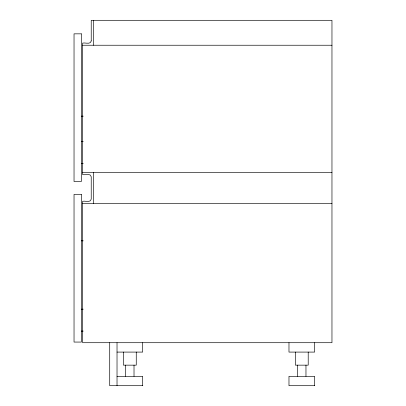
<?xml version="1.0" encoding="UTF-8"?>
<svg xmlns="http://www.w3.org/2000/svg" width="406" height="406" viewBox="0 0 406 406"><rect width="100%" height="100%" fill="white"/><g stroke="black" fill="none" stroke-linecap="round" stroke-linejoin="round"><path stroke-width="0.61" d="M82.631 45.233L331.966 45.233M81.342 116.162L83.245 116.162M81.342 141.527L83.24 141.527M81.342 163.451L83.24 163.451M82.631 172.479L331.966 172.479M82.631 203.431L331.966 203.431M81.342 240.829L83.245 240.829M81.342 309.179L83.24 309.179M81.342 331.103L83.24 331.103M117.024 352.088L142.668 352.088L142.668 342.71M117.024 376.321L142.668 376.321L142.668 385.7M142.816 385.7L109.716 385.7L109.716 342.71M314.772 385.7L288.976 385.7L288.976 376.321L314.625 376.321L314.625 385.7M314.625 342.71L314.625 352.088L288.976 352.088L288.976 342.71M308.21 352.088L308.21 365.151L295.39 365.151L295.39 352.088M305.967 365.151L305.967 376.321M297.634 365.151L297.634 376.321M136.259 352.088L136.259 365.151L123.434 365.151L123.434 352.088M134.016 365.151L134.016 376.321M125.677 365.151L125.677 376.321M117.024 342.71L117.024 385.7M93.38 20.3L93.38 45.233M93.38 172.479L93.38 203.431M91.228 40.935C90.66 44.873 85.052 42.427 82.631 43.082L82.631 174.626C85.052 175.285 90.66 172.839 91.228 176.777L91.228 199.133C90.66 203.066 85.052 200.62 82.631 201.28L82.631 342.71L331.966 342.71L331.966 20.3L91.228 20.3L91.228 40.935M81.342 33.84L74.034 33.84L74.034 181.507L81.342 181.507L81.342 33.84M81.342 194.403L74.034 194.403L74.034 342.065L81.342 342.065L81.342 194.403"/></g></svg>
